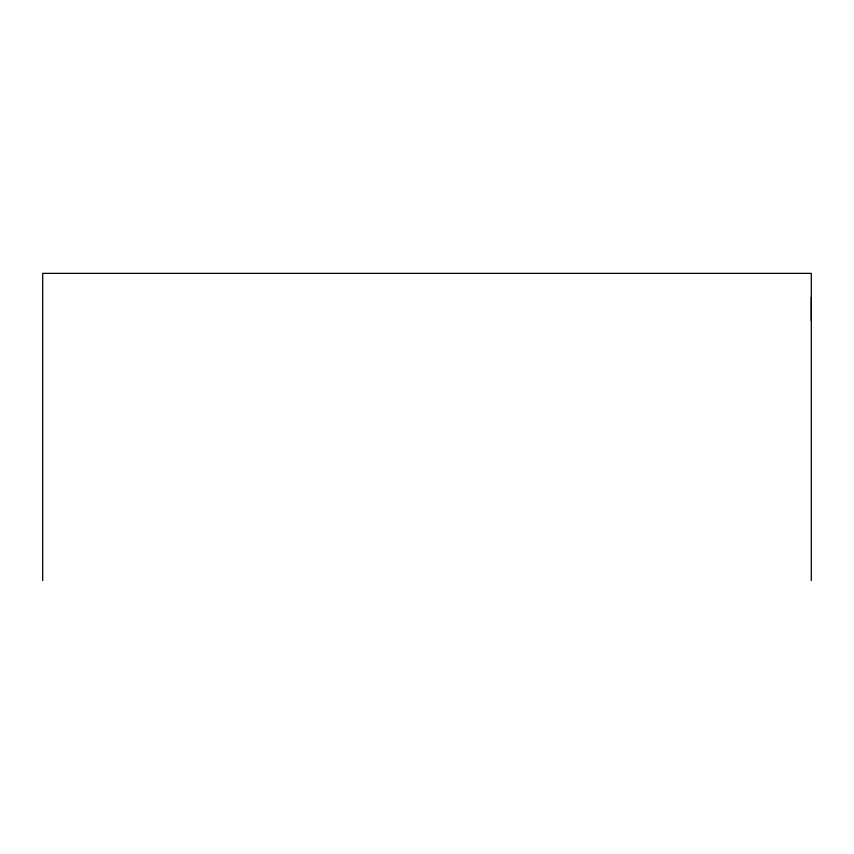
<?xml version="1.0" encoding="UTF-8"?>
<svg xmlns="http://www.w3.org/2000/svg" width="854" height="854" viewBox="0 0 854 854"><rect width="100%" height="100%" fill="white"/><g stroke="black" fill="none" stroke-linecap="round" stroke-linejoin="round"><path stroke-width="1.28" d="M811.3 320.57L811.3 297.181M811.3 580.635L811.3 273.365L42.7 273.365L42.7 580.635"/></g></svg>
